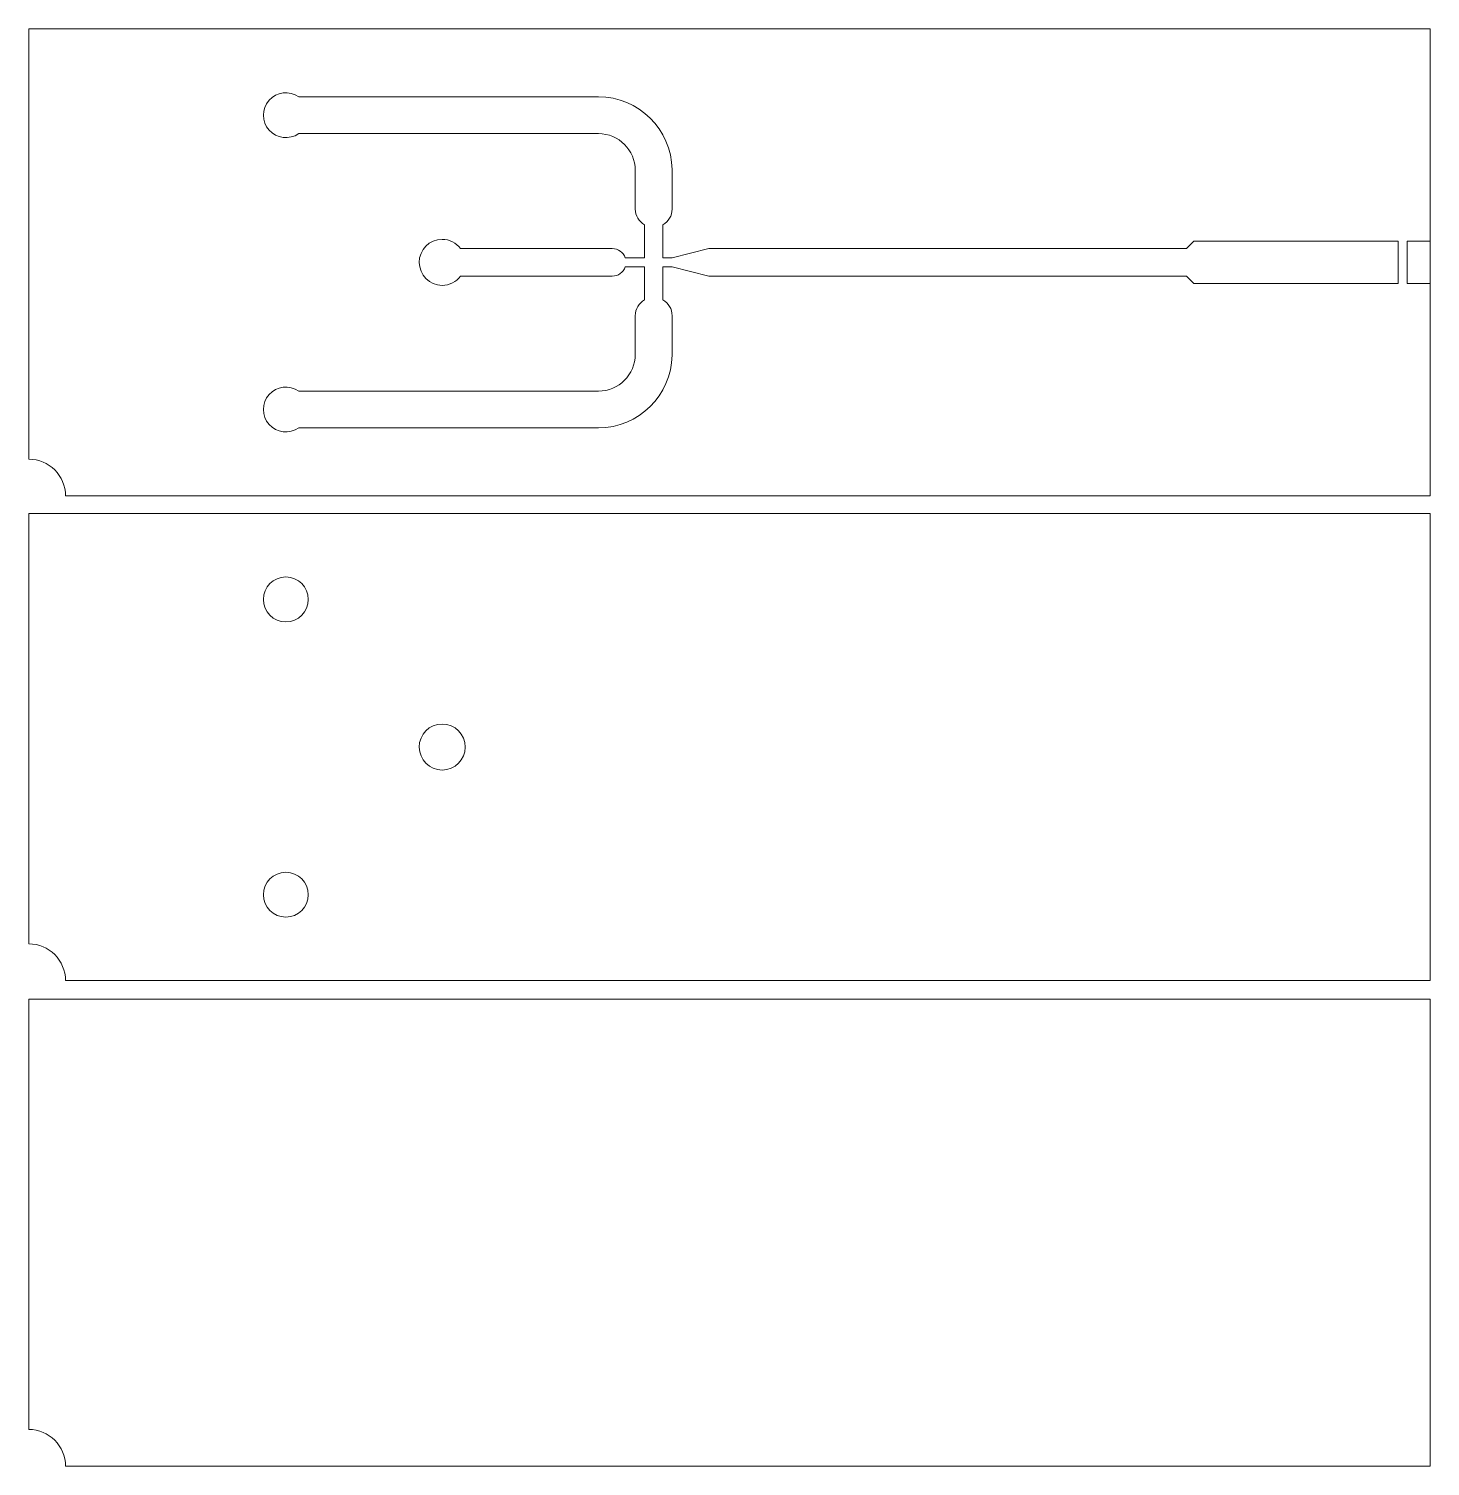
# Model space of a CAD drawing. Header units: centimetres. Extents: x 270 to 277.5, y 182.72 to 190.41.
import ezdxf

# ---------------------------------------------------------------- set-up
doc = ezdxf.new("R2010")
doc.units = ezdxf.units.CM
doc.layers.add('PDF_Geometría', color=1, linetype='Continuous')

msp = doc.modelspace()

# ---------------------------------------------------------------- linework, layer by layer
at = {"layer": 'PDF_Geometría', "lineweight": 0}
for p, q in [((271.4477, 190.0486), (273.0523, 190.0486)), ((273.0523, 189.8517), (271.4477, 189.8517)), ((273.2492, 189.4679), (273.2492, 189.6549)), ((273.446, 189.6598), (273.446, 189.6598)), ((273.446, 189.6598), (273.446, 189.6549)), ((273.446, 189.6549), (273.446, 189.4679)), ((273.2492, 189.4531), (273.2492, 189.4679)), ((273.2492, 189.4482), (273.2492, 189.4531)), ((273.446, 189.4679), (273.446, 189.4531)), ((273.446, 189.4531), (273.446, 189.4482)), ((273.2984, 189.1873), (273.2984, 189.363)), ((273.3968, 189.363), (273.3968, 189.1873)), ((272.3141, 189.2366), (272.956, 189.2366)), ((272.956, 189.2366), (273.1261, 189.2366)), ((273.446, 189.1873), (273.6429, 189.2366)), ((273.6429, 189.2366), (276.1991, 189.2366)), ((276.1991, 189.2366), (276.2385, 189.2759)), ((276.2385, 189.2759), (276.3221, 189.2759)), ((276.3221, 189.2759), (277.0603, 189.2759)), ((277.0603, 189.2759), (277.331, 189.2759)), ((277.331, 189.2759), (277.331, 189.0495)), ((273.1957, 189.1873), (273.2984, 189.1873)), ((273.3968, 189.1873), (273.446, 189.1873)), ((272.956, 189.0889), (272.3141, 189.0889)), ((273.1261, 189.0889), (272.956, 189.0889)), ((273.2984, 189.1381), (273.1957, 189.1381)), ((273.2984, 188.9624), (273.2984, 189.1381)), ((273.446, 189.1381), (273.3968, 189.1381)), ((273.3968, 189.1381), (273.3968, 188.9624)), ((273.6429, 189.0889), (273.446, 189.1381)), ((276.1991, 189.0889), (273.6429, 189.0889)), ((276.2385, 189.0495), (276.1991, 189.0889)), ((276.3221, 189.0495), (276.2385, 189.0495)), ((277.0603, 189.0495), (276.3221, 189.0495)), ((277.331, 189.0495), (277.0603, 189.0495)), ((273.2492, 188.8724), (273.2492, 188.8773)), ((273.2492, 188.8576), (273.2492, 188.8724)), ((273.2492, 188.6706), (273.2492, 188.8576)), ((273.446, 188.8773), (273.446, 188.8724)), ((273.446, 188.8724), (273.446, 188.8576)), ((273.446, 188.8576), (273.446, 188.6706)), ((273.446, 188.6706), (273.446, 188.6657)), ((273.446, 188.6657), (273.446, 188.6657)), ((271.4477, 188.4738), (273.0523, 188.4738)), ((273.0523, 188.2769), (271.4477, 188.2769))]:
    msp.add_line(p, q, dxfattribs=at)
for points in [[(270.0032, 188.1096), (270.0032, 190.4127), (277.5032, 190.4127), (277.5032, 187.9127), (270.2001, 187.9127, 0.412471)], [(270.0032, 185.5161), (270.0032, 187.8192), (277.5032, 187.8192), (277.5032, 185.3192), (270.2001, 185.3192, 0.412471)], [(272.0927, 186.5692, 0.41418), (272.2157, 186.4462, 0.41419), (272.3387, 186.5692, 0.414211), (272.2157, 186.6923, 0.414201)], [(270.0032, 182.9177), (270.0032, 185.2208), (277.5032, 185.2208), (277.5032, 182.7208), (270.2001, 182.7208, 0.412471)]]:
    msp.add_lwpolyline(points, format="xyb", close=True, dxfattribs=at)
msp.add_lwpolyline([(272.3141, 189.2366, 0.236462), (272.2157, 189.2858, 0.414201), (272.0927, 189.1627, 0.41418), (272.2157, 189.0397, 0.236462), (272.3141, 189.0889)], format="xyb", dxfattribs=at)
msp.add_lwpolyline([(277.3802, 189.2759), (277.5032, 189.2759), (277.5032, 189.0495), (277.3802, 189.0495)], close=True, dxfattribs=at)
for centre in [(271.3791, 187.3592), (271.3791, 185.7792)]:
    msp.add_circle(centre, 0.12, dxfattribs=at)
for centre, radius, start, end in [((271.3791, 189.9501), 0.12, 55.10594, 304.89406), ((273.0511, 189.6537), 0.3949, 0.88264, 89.8293), ((273.0517, 189.6543), 0.1974, 0.16854, 89.83449), ((273.3478, 189.4484), 0.0986, 180.12775, 239.93164), ((273.3474, 189.4484), 0.0986, 300.0708, 359.86981), ((273.1259, 189.1625), 0.0741, 19.6149, 89.82919), ((273.1259, 189.163), 0.0741, 270.17075, 340.38135), ((273.3478, 188.8771), 0.0986, 120.07027, 179.87237), ((273.3474, 188.8771), 0.0986, 0.13008, 59.92729), ((273.0517, 188.6712), 0.1974, 270.16465, 359.83131), ((273.0511, 188.6718), 0.3949, 270.17027, 359.11728), ((271.3791, 188.3753), 0.12, 55.10594, 304.89406)]:
    msp.add_arc(centre, radius, start, end, dxfattribs=at)

doc.saveas('drawing.dxf')
